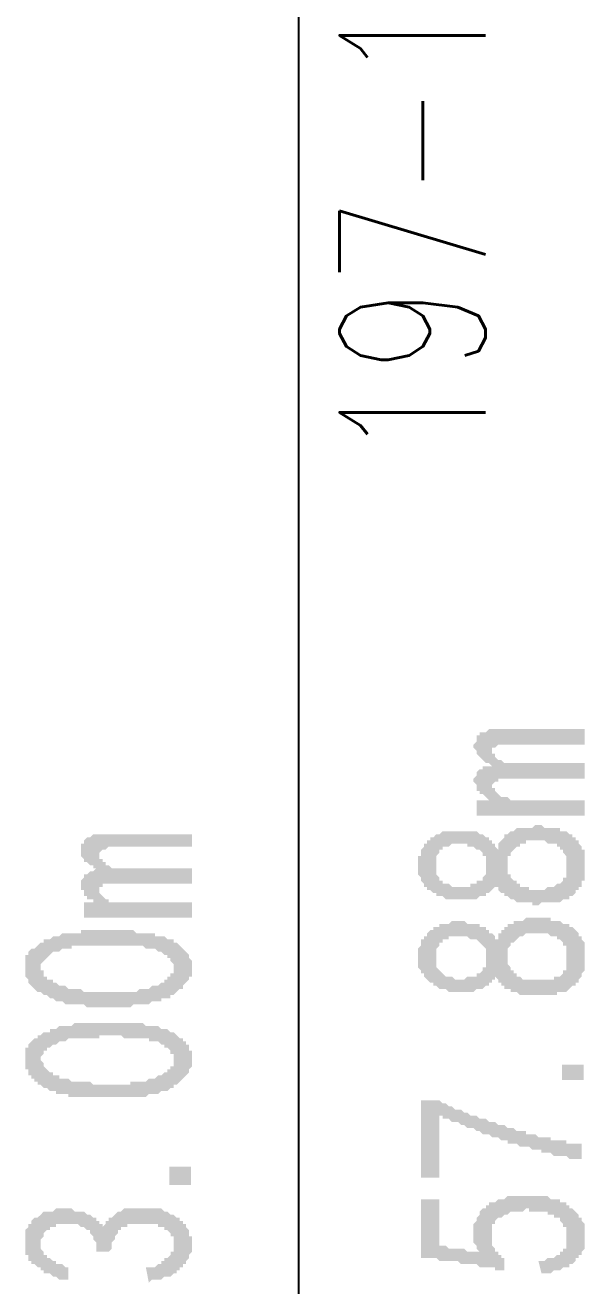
# Model space of a CAD drawing. Header units: millimetres. Extents: x 6156 to 7119, y 3162 to 3647.
# Drawn here: x 6668.63 to 6680.12, y 3473.18 to 3499.06 of the extents above; entities that cross this region are included whole.
import ezdxf
from ezdxf.enums import TextEntityAlignment as Align

# ---------------------------------------------------------------- set-up
doc = ezdxf.new("R2010")
doc.units = ezdxf.units.MM
doc.layers.add('图层1', color=7, linetype='Continuous')
doc.layers.add('点图2', color=30, linetype='Continuous', lineweight=5)
doc.styles.add('HBtxt', font='txt', dxfattribs={"width": 0.7, "bigfont": 'HZTXT'})

msp = doc.modelspace()

# ---------------------------------------------------------------- hatches: boundary and pattern name
at = {"layer": '图层1', "transparency": 33554559}
for points in [[(6680.12, 3484.611), (6680.12, 3484.293), (6678.533, 3484.293), (6678.469, 3484.293), (6678.406, 3484.293), (6678.342, 3484.293), (6678.342, 3484.293), (6678.342, 3484.293), (6678.279, 3484.23), (6678.279, 3484.23), (6678.215, 3484.23), (6678.215, 3484.166), (6678.215, 3484.103), (6678.279, 3484.103), (6678.279, 3484.039), (6678.279, 3484.039), (6678.342, 3483.976), (6678.342, 3483.976), (6678.342, 3483.976), (6678.406, 3483.976), (6678.469, 3483.912), (6678.469, 3483.912), (6678.533, 3483.912), (6678.596, 3483.912), (6678.66, 3483.912), (6678.66, 3483.912), (6678.723, 3483.912), (6678.787, 3483.912), (6680.12, 3483.912), (6680.12, 3483.595), (6678.533, 3483.595), (6678.469, 3483.595), (6678.406, 3483.595), (6678.342, 3483.595), (6678.342, 3483.531), (6678.342, 3483.531), (6678.279, 3483.531), (6678.279, 3483.531), (6678.215, 3483.468), (6678.215, 3483.468), (6678.215, 3483.404), (6678.279, 3483.404), (6678.279, 3483.341), (6678.279, 3483.341), (6678.342, 3483.277), (6678.342, 3483.277), (6678.342, 3483.277), (6678.406, 3483.214), (6678.469, 3483.214), (6678.469, 3483.214), (6678.533, 3483.214), (6678.596, 3483.15), (6678.66, 3483.15), (6678.66, 3483.15), (6678.723, 3483.15), (6678.787, 3483.15), (6680.12, 3483.15), (6680.12, 3482.833), (6677.898, 3482.833), (6677.898, 3483.15), (6678.215, 3483.15), (6678.152, 3483.15), (6678.088, 3483.214), (6678.088, 3483.214), (6678.025, 3483.277), (6678.025, 3483.277), (6677.961, 3483.277), (6677.961, 3483.341), (6677.961, 3483.341), (6677.898, 3483.341), (6677.898, 3483.404), (6677.898, 3483.468), (6677.898, 3483.468), (6677.834, 3483.531), (6677.834, 3483.531), (6677.834, 3483.531), (6677.834, 3483.595), (6677.898, 3483.658), (6677.898, 3483.658), (6677.898, 3483.722), (6677.898, 3483.722), (6677.961, 3483.785), (6677.961, 3483.785), (6678.025, 3483.785), (6678.025, 3483.849), (6678.088, 3483.849), (6678.152, 3483.849), (6678.215, 3483.849), (6678.152, 3483.912), (6678.088, 3483.912), (6678.088, 3483.912), (6678.025, 3483.976), (6678.025, 3483.976), (6677.961, 3484.039), (6677.961, 3484.039), (6677.961, 3484.039), (6677.898, 3484.103), (6677.898, 3484.103), (6677.898, 3484.166), (6677.898, 3484.166), (6677.834, 3484.23), (6677.834, 3484.23), (6677.834, 3484.293), (6677.898, 3484.357), (6677.898, 3484.357), (6677.898, 3484.42), (6677.898, 3484.42), (6677.898, 3484.484), (6677.961, 3484.484), (6677.961, 3484.547), (6678.025, 3484.547), (6678.025, 3484.547), (6678.088, 3484.547), (6678.152, 3484.611), (6678.215, 3484.611), (6678.215, 3484.611), (6678.279, 3484.611), (6678.342, 3484.611), (6678.342, 3484.611)], [(6672.056, 3482.452), (6672.056, 3482.198), (6670.405, 3482.198), (6670.405, 3482.198), (6670.342, 3482.198), (6670.278, 3482.134), (6670.215, 3482.134), (6670.215, 3482.134), (6670.215, 3482.134), (6670.151, 3482.071), (6670.151, 3482.071), (6670.151, 3482.007), (6670.151, 3482.007), (6670.151, 3481.944), (6670.215, 3481.944), (6670.215, 3481.88), (6670.278, 3481.88), (6670.278, 3481.817), (6670.278, 3481.817), (6670.342, 3481.817), (6670.342, 3481.817), (6670.405, 3481.753), (6670.469, 3481.753), (6670.532, 3481.753), (6670.532, 3481.753), (6670.596, 3481.753), (6670.659, 3481.753), (6670.659, 3481.753), (6672.056, 3481.753), (6672.056, 3481.436), (6670.405, 3481.436), (6670.405, 3481.436), (6670.342, 3481.436), (6670.278, 3481.436), (6670.215, 3481.436), (6670.215, 3481.436), (6670.215, 3481.372), (6670.151, 3481.372), (6670.151, 3481.372), (6670.151, 3481.309), (6670.151, 3481.245), (6670.151, 3481.245), (6670.215, 3481.182), (6670.215, 3481.182), (6670.278, 3481.118), (6670.278, 3481.118), (6670.278, 3481.118), (6670.342, 3481.118), (6670.342, 3481.055), (6670.405, 3481.055), (6670.469, 3481.055), (6670.532, 3481.055), (6670.532, 3481.055), (6670.596, 3481.055), (6670.659, 3481.055), (6670.659, 3481.055), (6672.056, 3481.055), (6672.056, 3480.737), (6669.834, 3480.737), (6669.834, 3481.055), (6670.088, 3481.055), (6670.088, 3481.055), (6670.024, 3481.055), (6670.024, 3481.118), (6669.961, 3481.118), (6669.897, 3481.118), (6669.897, 3481.182), (6669.834, 3481.182), (6669.834, 3481.182), (6669.834, 3481.245), (6669.834, 3481.245), (6669.834, 3481.309), (6669.77, 3481.309), (6669.77, 3481.372), (6669.77, 3481.436), (6669.77, 3481.436), (6669.77, 3481.436), (6669.77, 3481.499), (6669.834, 3481.563), (6669.834, 3481.563), (6669.834, 3481.626), (6669.834, 3481.626), (6669.897, 3481.626), (6669.961, 3481.69), (6669.961, 3481.69), (6670.024, 3481.69), (6670.088, 3481.753), (6670.088, 3481.753), (6670.088, 3481.753), (6670.024, 3481.753), (6670.024, 3481.817), (6669.961, 3481.817), (6669.897, 3481.88), (6669.897, 3481.88), (6669.834, 3481.88), (6669.834, 3481.88), (6669.834, 3481.944), (6669.834, 3481.944), (6669.77, 3482.007), (6669.77, 3482.071), (6669.77, 3482.071), (6669.77, 3482.134), (6669.77, 3482.134), (6669.77, 3482.198), (6669.77, 3482.261), (6669.834, 3482.261), (6669.834, 3482.325), (6669.834, 3482.325), (6669.897, 3482.388), (6669.897, 3482.388), (6669.961, 3482.388), (6669.961, 3482.388), (6670.024, 3482.452), (6670.088, 3482.452), (6670.088, 3482.452), (6670.151, 3482.452), (6670.215, 3482.452), (6670.278, 3482.452), (6670.278, 3482.452)], [(6680.057, 3475.784), (6680.057, 3475.784), (6679.993, 3475.784), (6679.93, 3475.784), (6679.866, 3475.784), (6679.866, 3475.784), (6679.803, 3475.784), (6679.739, 3475.848), (6679.739, 3475.848), (6679.676, 3475.848), (6679.612, 3475.848), (6679.549, 3475.848), (6679.549, 3475.848), (6679.485, 3475.848), (6679.422, 3475.911), (6679.358, 3475.911), (6679.358, 3475.911), (6679.295, 3475.911), (6679.231, 3475.911), (6679.231, 3475.975), (6679.168, 3475.975), (6679.104, 3475.975), (6679.041, 3475.975), (6679.041, 3475.975), (6678.977, 3476.038), (6678.914, 3476.038), (6678.85, 3476.038), (6678.85, 3476.038), (6678.787, 3476.038), (6678.723, 3476.102), (6678.723, 3476.102), (6678.66, 3476.102), (6678.596, 3476.102), (6678.533, 3476.102), (6678.533, 3476.165), (6678.469, 3476.165), (6678.406, 3476.165), (6678.406, 3476.165), (6678.342, 3476.229), (6678.279, 3476.229), (6678.215, 3476.229), (6678.215, 3476.229), (6678.152, 3476.292), (6678.088, 3476.292), (6678.025, 3476.292), (6678.025, 3476.292), (6677.962, 3476.356), (6677.898, 3476.356), (6677.898, 3476.356), (6677.835, 3476.419), (6677.771, 3476.419), (6677.708, 3476.419), (6677.708, 3476.419), (6677.644, 3476.483), (6677.581, 3476.483), (6677.581, 3476.483), (6677.517, 3476.546), (6677.454, 3476.546), (6677.39, 3476.546), (6677.39, 3476.546), (6677.327, 3476.61), (6677.263, 3476.61), (6677.2, 3476.61), (6677.2, 3476.673), (6677.136, 3476.673), (6677.136, 3476.673), (6677.136, 3475.403), (6676.755, 3475.403), (6676.755, 3476.991), (6677.073, 3476.991), (6677.136, 3476.991), (6677.2, 3476.927), (6677.2, 3476.927), (6677.263, 3476.927), (6677.327, 3476.864), (6677.39, 3476.864), (6677.39, 3476.864), (6677.454, 3476.8), (6677.517, 3476.8), (6677.581, 3476.8), (6677.581, 3476.8), (6677.644, 3476.737), (6677.708, 3476.737), (6677.708, 3476.737), (6677.771, 3476.673), (6677.835, 3476.673), (6677.898, 3476.673), (6677.898, 3476.673), (6677.962, 3476.61), (6678.025, 3476.61), (6678.088, 3476.61), (6678.088, 3476.61), (6678.152, 3476.546), (6678.215, 3476.546), (6678.215, 3476.546), (6678.279, 3476.546), (6678.342, 3476.483), (6678.406, 3476.483), (6678.406, 3476.483), (6678.469, 3476.483), (6678.533, 3476.419), (6678.596, 3476.419), (6678.596, 3476.419), (6678.66, 3476.419), (6678.723, 3476.356), (6678.723, 3476.356), (6678.787, 3476.356), (6678.85, 3476.356), (6678.914, 3476.356), (6678.914, 3476.292), (6678.977, 3476.292), (6679.041, 3476.292), (6679.041, 3476.292), (6679.104, 3476.292), (6679.168, 3476.229), (6679.231, 3476.229), (6679.231, 3476.229), (6679.295, 3476.229), (6679.358, 3476.229), (6679.422, 3476.229), (6679.422, 3476.165), (6679.485, 3476.165), (6679.549, 3476.165), (6679.549, 3476.165), (6679.612, 3476.165), (6679.676, 3476.165), (6679.739, 3476.165), (6679.739, 3476.102), (6679.803, 3476.102), (6679.866, 3476.102), (6679.93, 3476.102), (6679.93, 3476.102), (6679.993, 3476.102), (6680.057, 3476.102), (6680.057, 3476.102), (6680.057, 3475.784)], [(6679.168, 3473.689), (6679.231, 3473.689), (6679.295, 3473.689), (6679.358, 3473.752), (6679.358, 3473.752), (6679.422, 3473.752), (6679.485, 3473.752), (6679.549, 3473.816), (6679.549, 3473.816), (6679.612, 3473.816), (6679.612, 3473.879), (6679.676, 3473.879), (6679.676, 3473.943), (6679.676, 3473.943), (6679.739, 3473.943), (6679.739, 3474.006), (6679.739, 3474.006), (6679.739, 3474.07), (6679.739, 3474.07), (6679.739, 3474.133), (6679.739, 3474.197), (6679.739, 3474.197), (6679.739, 3474.26), (6679.739, 3474.26), (6679.739, 3474.324), (6679.739, 3474.324), (6679.739, 3474.387), (6679.676, 3474.387), (6679.676, 3474.451), (6679.676, 3474.451), (6679.612, 3474.514), (6679.612, 3474.514), (6679.612, 3474.578), (6679.549, 3474.578), (6679.485, 3474.578), (6679.485, 3474.641), (6679.422, 3474.641), (6679.358, 3474.641), (6679.358, 3474.705), (6679.358, 3474.705), (6679.295, 3474.705), (6679.231, 3474.705), (6679.231, 3474.705), (6679.168, 3474.705), (6679.104, 3474.705), (6679.041, 3474.705), (6678.977, 3474.705), (6678.977, 3474.768), (6678.914, 3474.768), (6678.914, 3474.768), (6678.85, 3474.705), (6678.787, 3474.705), (6678.723, 3474.705), (6678.66, 3474.705), (6678.66, 3474.705), (6678.596, 3474.705), (6678.533, 3474.641), (6678.469, 3474.641), (6678.469, 3474.641), (6678.469, 3474.641), (6678.406, 3474.578), (6678.342, 3474.578), (6678.342, 3474.578), (6678.279, 3474.514), (6678.279, 3474.514), (6678.279, 3474.451), (6678.215, 3474.451), (6678.215, 3474.387), (6678.215, 3474.387), (6678.215, 3474.324), (6678.215, 3474.324), (6678.215, 3474.26), (6678.215, 3474.26), (6678.215, 3474.197), (6678.215, 3474.197), (6678.215, 3474.133), (6678.215, 3474.07), (6678.215, 3474.07), (6678.215, 3474.006), (6678.215, 3474.006), (6678.279, 3473.943), (6678.279, 3473.943), (6678.279, 3473.879), (6678.342, 3473.879), (6678.342, 3473.816), (6678.406, 3473.816), (6678.406, 3473.752), (6678.469, 3473.752), (6678.469, 3473.752), (6678.469, 3473.498), (6678.469, 3473.498), (6678.406, 3473.498), (6678.406, 3473.498), (6678.406, 3473.498), (6678.406, 3473.498), (6678.342, 3473.498), (6678.342, 3473.498), (6678.342, 3473.498), (6678.279, 3473.498), (6678.279, 3473.562), (6678.215, 3473.562), (6678.215, 3473.562), (6678.152, 3473.562), (6678.088, 3473.562), (6678.088, 3473.562), (6678.025, 3473.562), (6677.961, 3473.562), (6677.961, 3473.562), (6677.898, 3473.625), (6677.834, 3473.625), (6677.771, 3473.625), (6677.707, 3473.625), (6677.644, 3473.625), (6677.58, 3473.625), (6677.517, 3473.689), (6677.453, 3473.689), (6677.39, 3473.689), (6677.327, 3473.689), (6677.2, 3473.689), (6677.136, 3473.689), (6677.073, 3473.752), (6677.009, 3473.752), (6676.882, 3473.752), (6676.819, 3473.752), (6676.755, 3473.752), (6676.755, 3474.959), (6677.136, 3474.959), (6677.136, 3474.006), (6677.2, 3474.006), (6677.263, 3474.006), (6677.263, 3474.006), (6677.327, 3473.943), (6677.39, 3473.943), (6677.453, 3473.943), (6677.517, 3473.943), (6677.58, 3473.943), (6677.58, 3473.943), (6677.644, 3473.943), (6677.707, 3473.879), (6677.771, 3473.879), (6677.771, 3473.879), (6677.834, 3473.879), (6677.898, 3473.879), (6677.898, 3473.879), (6677.961, 3473.879), (6677.961, 3473.879), (6677.961, 3473.879), (6677.898, 3473.943), (6677.898, 3473.943), (6677.898, 3474.006), (6677.834, 3474.07), (6677.834, 3474.07), (6677.834, 3474.133), (6677.834, 3474.133), (6677.834, 3474.197), (6677.834, 3474.197), (6677.834, 3474.26), (6677.834, 3474.26), (6677.834, 3474.324), (6677.834, 3474.324), (6677.834, 3474.387), (6677.834, 3474.387), (6677.834, 3474.451), (6677.898, 3474.514), (6677.898, 3474.514), (6677.898, 3474.578), (6677.898, 3474.578), (6677.961, 3474.641), (6677.961, 3474.641), (6677.961, 3474.641), (6677.961, 3474.705), (6678.025, 3474.768), (6678.025, 3474.768), (6678.088, 3474.768), (6678.088, 3474.832), (6678.152, 3474.832), (6678.152, 3474.895), (6678.215, 3474.895), (6678.215, 3474.895), (6678.279, 3474.895), (6678.342, 3474.959), (6678.406, 3474.959), (6678.406, 3474.959), (6678.469, 3474.959), (6678.533, 3475.022), (6678.533, 3475.022), (6678.596, 3475.022), (6678.596, 3475.022), (6678.66, 3475.022), (6678.723, 3475.022), (6678.723, 3475.022), (6678.787, 3475.022), (6678.85, 3475.022), (6678.914, 3475.022), (6678.977, 3475.022), (6678.977, 3475.022), (6679.041, 3475.022), (6679.041, 3475.022), (6679.104, 3475.022), (6679.168, 3475.022), (6679.231, 3475.022), (6679.295, 3475.022), (6679.295, 3475.022), (6679.358, 3475.022), (6679.422, 3474.959), (6679.422, 3474.959), (6679.485, 3474.959), (6679.549, 3474.959), (6679.612, 3474.959), (6679.612, 3474.895), (6679.676, 3474.895), (6679.739, 3474.895), (6679.739, 3474.832), (6679.803, 3474.832), (6679.803, 3474.768), (6679.803, 3474.768), (6679.866, 3474.768), (6679.866, 3474.768), (6679.93, 3474.705), (6679.93, 3474.705), (6679.993, 3474.641), (6679.993, 3474.641), (6679.993, 3474.578), (6680.057, 3474.578), (6680.057, 3474.514), (6680.057, 3474.514), (6680.12, 3474.451), (6680.12, 3474.387), (6680.12, 3474.387), (6680.12, 3474.324), (6680.12, 3474.324), (6680.12, 3474.26), (6680.12, 3474.26), (6680.12, 3474.197), (6680.12, 3474.133), (6680.12, 3474.133), (6680.12, 3474.07), (6680.12, 3474.07), (6680.12, 3474.006), (6680.12, 3474.006), (6680.12, 3473.943), (6680.057, 3473.879), (6680.057, 3473.879), (6680.057, 3473.816), (6679.993, 3473.816), (6679.993, 3473.752), (6679.93, 3473.752), (6679.93, 3473.689), (6679.93, 3473.689), (6679.93, 3473.689), (6679.866, 3473.625), (6679.866, 3473.625), (6679.803, 3473.625), (6679.803, 3473.562), (6679.739, 3473.562), (6679.676, 3473.562), (6679.676, 3473.562), (6679.612, 3473.498), (6679.549, 3473.498), (6679.549, 3473.498), (6679.485, 3473.498), (6679.422, 3473.435), (6679.358, 3473.435), (6679.295, 3473.435), (6679.231, 3473.435)], [(6671.167, 3473.244), (6671.104, 3473.562), (6671.167, 3473.562), (6671.231, 3473.562), (6671.231, 3473.562), (6671.294, 3473.562), (6671.358, 3473.625), (6671.358, 3473.625), (6671.421, 3473.625), (6671.421, 3473.689), (6671.485, 3473.689), (6671.485, 3473.752), (6671.548, 3473.752), (6671.548, 3473.752), (6671.612, 3473.816), (6671.612, 3473.816), (6671.612, 3473.879), (6671.675, 3473.879), (6671.675, 3473.943), (6671.675, 3474.006), (6671.675, 3474.006), (6671.675, 3474.07), (6671.675, 3474.07), (6671.675, 3474.07), (6671.675, 3474.133), (6671.675, 3474.197), (6671.612, 3474.197), (6671.612, 3474.26), (6671.612, 3474.26), (6671.548, 3474.324), (6671.548, 3474.324), (6671.485, 3474.324), (6671.485, 3474.387), (6671.485, 3474.387), (6671.421, 3474.387), (6671.358, 3474.387), (6671.358, 3474.451), (6671.294, 3474.451), (6671.231, 3474.451), (6671.167, 3474.451), (6671.167, 3474.451), (6671.104, 3474.451), (6671.04, 3474.451), (6670.977, 3474.451), (6670.977, 3474.451), (6670.913, 3474.451), (6670.85, 3474.451), (6670.85, 3474.451), (6670.786, 3474.451), (6670.723, 3474.451), (6670.723, 3474.387), (6670.659, 3474.387), (6670.596, 3474.387), (6670.596, 3474.324), (6670.596, 3474.324), (6670.532, 3474.324), (6670.532, 3474.26), (6670.532, 3474.26), (6670.469, 3474.197), (6670.469, 3474.197), (6670.469, 3474.133), (6670.469, 3474.133), (6670.405, 3474.07), (6670.405, 3474.07), (6670.405, 3474.006), (6670.405, 3473.943), (6670.405, 3473.943), (6670.342, 3473.879), (6670.088, 3473.879), (6670.088, 3473.943), (6670.088, 3473.943), (6670.088, 3474.006), (6670.088, 3474.07), (6670.088, 3474.07), (6670.024, 3474.133), (6670.024, 3474.133), (6670.024, 3474.197), (6670.024, 3474.197), (6669.961, 3474.26), (6669.961, 3474.26), (6669.961, 3474.324), (6669.897, 3474.324), (6669.897, 3474.324), (6669.897, 3474.324), (6669.834, 3474.387), (6669.77, 3474.387), (6669.77, 3474.387), (6669.707, 3474.451), (6669.643, 3474.451), (6669.643, 3474.451), (6669.58, 3474.451), (6669.516, 3474.451), (6669.453, 3474.451), (6669.453, 3474.451), (6669.389, 3474.451), (6669.326, 3474.451), (6669.262, 3474.451), (6669.262, 3474.387), (6669.199, 3474.387), (6669.135, 3474.387), (6669.135, 3474.324), (6669.072, 3474.324), (6669.072, 3474.324), (6669.008, 3474.26), (6669.008, 3474.26), (6669.008, 3474.197), (6669.008, 3474.197), (6668.945, 3474.133), (6668.945, 3474.133), (6668.945, 3474.07), (6668.945, 3474.07), (6668.945, 3474.006), (6668.945, 3473.943), (6668.945, 3473.943), (6669.008, 3473.879), (6669.008, 3473.879), (6669.008, 3473.879), (6669.008, 3473.816), (6669.072, 3473.816), (6669.072, 3473.752), (6669.072, 3473.752), (6669.135, 3473.752), (6669.199, 3473.689), (6669.199, 3473.689), (6669.262, 3473.689), (6669.262, 3473.625), (6669.326, 3473.625), (6669.389, 3473.625), (6669.453, 3473.562), (6669.516, 3473.562), (6669.516, 3473.562), (6669.516, 3473.308), (6669.453, 3473.308), (6669.389, 3473.308), (6669.326, 3473.308), (6669.262, 3473.371), (6669.262, 3473.371), (6669.199, 3473.371), (6669.135, 3473.435), (6669.135, 3473.435), (6669.072, 3473.435), (6669.008, 3473.435), (6669.008, 3473.498), (6668.945, 3473.498), (6668.945, 3473.562), (6668.881, 3473.562), (6668.881, 3473.562), (6668.818, 3473.625), (6668.818, 3473.625), (6668.754, 3473.625), (6668.754, 3473.689), (6668.691, 3473.689), (6668.691, 3473.752), (6668.691, 3473.752), (6668.691, 3473.816), (6668.627, 3473.816), (6668.627, 3473.879), (6668.627, 3473.943), (6668.627, 3473.943), (6668.627, 3474.006), (6668.627, 3474.07), (6668.627, 3474.07), (6668.627, 3474.133), (6668.627, 3474.133), (6668.627, 3474.197), (6668.627, 3474.26), (6668.627, 3474.26), (6668.627, 3474.324), (6668.627, 3474.324), (6668.691, 3474.387), (6668.691, 3474.387), (6668.691, 3474.451), (6668.754, 3474.451), (6668.754, 3474.514), (6668.754, 3474.514), (6668.818, 3474.578), (6668.818, 3474.578), (6668.881, 3474.578), (6668.945, 3474.641), (6668.945, 3474.641), (6669.008, 3474.705), (6669.072, 3474.705), (6669.072, 3474.705), (6669.072, 3474.705), (6669.135, 3474.705), (6669.199, 3474.705), (6669.262, 3474.768), (6669.262, 3474.768), (6669.326, 3474.768), (6669.389, 3474.768), (6669.453, 3474.768), (6669.453, 3474.768), (6669.516, 3474.768), (6669.58, 3474.768), (6669.643, 3474.705), (6669.707, 3474.705), (6669.707, 3474.705), (6669.707, 3474.705), (6669.77, 3474.705), (6669.834, 3474.705), (6669.834, 3474.705), (6669.897, 3474.641), (6669.897, 3474.641), (6669.961, 3474.641), (6670.024, 3474.578), (6670.024, 3474.578), (6670.088, 3474.578), (6670.088, 3474.514), (6670.151, 3474.514), (6670.151, 3474.451), (6670.215, 3474.451), (6670.215, 3474.387), (6670.278, 3474.451), (6670.278, 3474.451), (6670.278, 3474.514), (6670.342, 3474.514), (6670.342, 3474.578), (6670.405, 3474.578), (6670.405, 3474.578), (6670.469, 3474.641), (6670.469, 3474.641), (6670.532, 3474.705), (6670.596, 3474.705), (6670.596, 3474.705), (6670.596, 3474.705), (6670.659, 3474.768), (6670.723, 3474.768), (6670.723, 3474.768), (6670.786, 3474.768), (6670.85, 3474.768), (6670.913, 3474.768), (6670.913, 3474.768), (6670.977, 3474.768), (6671.04, 3474.768), (6671.104, 3474.768), (6671.167, 3474.768), (6671.167, 3474.768), (6671.231, 3474.768), (6671.294, 3474.768), (6671.358, 3474.768), (6671.421, 3474.768), (6671.421, 3474.768), (6671.485, 3474.705), (6671.548, 3474.705), (6671.548, 3474.705), (6671.612, 3474.641), (6671.675, 3474.641), (6671.675, 3474.641), (6671.739, 3474.578), (6671.739, 3474.578), (6671.802, 3474.578), (6671.802, 3474.514), (6671.802, 3474.514), (6671.866, 3474.514), (6671.866, 3474.451), (6671.929, 3474.451), (6671.929, 3474.387), (6671.929, 3474.387), (6671.993, 3474.324), (6671.993, 3474.324), (6671.993, 3474.26), (6671.993, 3474.197), (6672.056, 3474.197), (6672.056, 3474.133), (6672.056, 3474.133), (6672.056, 3474.07), (6672.056, 3474.07), (6672.056, 3474.006), (6672.056, 3474.006), (6672.056, 3473.943), (6672.056, 3473.879), (6672.056, 3473.879), (6671.993, 3473.816), (6671.993, 3473.816), (6671.993, 3473.752), (6671.993, 3473.752), (6671.929, 3473.689), (6671.929, 3473.689), (6671.929, 3473.625), (6671.866, 3473.625), (6671.866, 3473.562), (6671.802, 3473.562), (6671.802, 3473.562), (6671.802, 3473.498), (6671.739, 3473.498), (6671.739, 3473.435), (6671.675, 3473.435), (6671.675, 3473.435), (6671.612, 3473.371), (6671.548, 3473.371), (6671.548, 3473.371), (6671.485, 3473.371), (6671.421, 3473.308), (6671.358, 3473.308), (6671.358, 3473.308), (6671.294, 3473.308), (6671.231, 3473.308), (6671.167, 3473.244), (6671.167, 3473.244)]]:
    msp.add_hatch(color=256, dxfattribs=at).paths.add_polyline_path(points)
h = msp.add_hatch(color=256, dxfattribs=at)
h.paths.add_polyline_path([(6679.104, 3480.991), (6679.041, 3480.991), (6679.041, 3481.055), (6678.977, 3481.055), (6678.914, 3481.055), (6678.85, 3481.055), (6678.85, 3481.055), (6678.787, 3481.055), (6678.723, 3481.055), (6678.66, 3481.118), (6678.66, 3481.118), (6678.596, 3481.118), (6678.596, 3481.118), (6678.533, 3481.182), (6678.469, 3481.182), (6678.469, 3481.245), (6678.406, 3481.245), (6678.406, 3481.245), (6678.342, 3481.309), (6678.342, 3481.309), (6678.342, 3481.372), (6678.279, 3481.372), (6678.279, 3481.372), (6678.215, 3481.309), (6678.215, 3481.309), (6678.152, 3481.245), (6678.152, 3481.245), (6678.088, 3481.245), (6678.088, 3481.182), (6678.025, 3481.182), (6677.961, 3481.182), (6677.961, 3481.182), (6677.961, 3481.182), (6677.898, 3481.118), (6677.834, 3481.118), (6677.771, 3481.118), (6677.771, 3481.118), (6677.707, 3481.118), (6677.644, 3481.118), (6677.581, 3481.118), (6677.581, 3481.118), (6677.517, 3481.118), (6677.454, 3481.118), (6677.39, 3481.118), (6677.327, 3481.118), (6677.327, 3481.118), (6677.263, 3481.118), (6677.2, 3481.182), (6677.2, 3481.182), (6677.136, 3481.182), (6677.073, 3481.182), (6677.073, 3481.245), (6677.009, 3481.245), (6677.009, 3481.245), (6676.946, 3481.309), (6676.946, 3481.309), (6676.882, 3481.309), (6676.882, 3481.372), (6676.819, 3481.372), (6676.819, 3481.436), (6676.819, 3481.436), (6676.755, 3481.499), (6676.755, 3481.499), (6676.755, 3481.563), (6676.755, 3481.563), (6676.692, 3481.626), (6676.692, 3481.626), (6676.692, 3481.69), (6676.692, 3481.69), (6676.692, 3481.753), (6676.692, 3481.817), (6676.692, 3481.817), (6676.692, 3481.817), (6676.692, 3481.88), (6676.692, 3481.944), (6676.692, 3481.944), (6676.692, 3482.007), (6676.755, 3482.007), (6676.755, 3482.071), (6676.755, 3482.071), (6676.755, 3482.071), (6676.755, 3482.134), (6676.755, 3482.134), (6676.819, 3482.198), (6676.819, 3482.261), (6676.882, 3482.261), (6676.882, 3482.325), (6676.882, 3482.325), (6676.946, 3482.325), (6676.946, 3482.388), (6677.009, 3482.388), (6677.009, 3482.388), (6677.073, 3482.452), (6677.136, 3482.452), (6677.136, 3482.452), (6677.2, 3482.515), (6677.263, 3482.515), (6677.263, 3482.515), (6677.327, 3482.515), (6677.327, 3482.515), (6677.39, 3482.515), (6677.454, 3482.515), (6677.517, 3482.515), (6677.517, 3482.515), (6677.581, 3482.515), (6677.644, 3482.515), (6677.707, 3482.515), (6677.771, 3482.515), (6677.834, 3482.515), (6677.834, 3482.515), (6677.834, 3482.515), (6677.898, 3482.515), (6677.961, 3482.452), (6677.961, 3482.452), (6678.025, 3482.452), (6678.088, 3482.388), (6678.088, 3482.388), (6678.152, 3482.388), (6678.152, 3482.325), (6678.215, 3482.325), (6678.215, 3482.261), (6678.279, 3482.261), (6678.279, 3482.198), (6678.279, 3482.198), (6678.342, 3482.134), (6678.342, 3482.198), (6678.342, 3482.261), (6678.342, 3482.261), (6678.406, 3482.325), (6678.406, 3482.325), (6678.469, 3482.388), (6678.469, 3482.388), (6678.469, 3482.452), (6678.533, 3482.452), (6678.533, 3482.452), (6678.596, 3482.515), (6678.596, 3482.515), (6678.66, 3482.515), (6678.66, 3482.515), (6678.723, 3482.579), (6678.787, 3482.579), (6678.85, 3482.579), (6678.85, 3482.579), (6678.914, 3482.579), (6678.977, 3482.579), (6679.041, 3482.579), (6679.104, 3482.642), (6679.104, 3482.642), (6679.168, 3482.642), (6679.231, 3482.642), (6679.295, 3482.579), (6679.358, 3482.579), (6679.422, 3482.579), (6679.422, 3482.579), (6679.485, 3482.579), (6679.549, 3482.579), (6679.549, 3482.579), (6679.612, 3482.579), (6679.612, 3482.515), (6679.676, 3482.515), (6679.739, 3482.515), (6679.803, 3482.452), (6679.803, 3482.452), (6679.866, 3482.452), (6679.866, 3482.388), (6679.866, 3482.388), (6679.93, 3482.388), (6679.93, 3482.325), (6679.993, 3482.325), (6679.993, 3482.261), (6679.993, 3482.261), (6680.057, 3482.198), (6680.057, 3482.198), (6680.057, 3482.134), (6680.12, 3482.134), (6680.12, 3482.071), (6680.12, 3482.071), (6680.12, 3482.007), (6680.12, 3482.007), (6680.12, 3481.944), (6680.12, 3481.88), (6680.12, 3481.88), (6680.12, 3481.817), (6680.12, 3481.817), (6680.12, 3481.753), (6680.12, 3481.69), (6680.12, 3481.69), (6680.12, 3481.626), (6680.12, 3481.563), (6680.12, 3481.563), (6680.12, 3481.499), (6680.057, 3481.499), (6680.057, 3481.436), (6680.057, 3481.436), (6680.057, 3481.436), (6680.057, 3481.372), (6679.993, 3481.372), (6679.993, 3481.309), (6679.93, 3481.309), (6679.93, 3481.245), (6679.93, 3481.245), (6679.866, 3481.182), (6679.866, 3481.182), (6679.803, 3481.182), (6679.803, 3481.118), (6679.739, 3481.118), (6679.739, 3481.118), (6679.676, 3481.118), (6679.612, 3481.055), (6679.549, 3481.055), (6679.549, 3481.055), (6679.485, 3481.055), (6679.422, 3481.055), (6679.422, 3481.055), (6679.358, 3481.055), (6679.295, 3481.055), (6679.231, 3481.055), (6679.168, 3480.991), (6679.168, 3480.991), (6679.104, 3480.991)], flags=0)
h.paths.add_polyline_path([(6679.104, 3481.309), (6679.168, 3481.309), (6679.231, 3481.309), (6679.231, 3481.309), (6679.295, 3481.309), (6679.358, 3481.372), (6679.422, 3481.372), (6679.422, 3481.372), (6679.485, 3481.372), (6679.485, 3481.372), (6679.549, 3481.436), (6679.612, 3481.436), (6679.612, 3481.436), (6679.676, 3481.499), (6679.676, 3481.499), (6679.676, 3481.563), (6679.739, 3481.563), (6679.739, 3481.626), (6679.739, 3481.626), (6679.739, 3481.69), (6679.739, 3481.69), (6679.739, 3481.753), (6679.739, 3481.753), (6679.739, 3481.817), (6679.739, 3481.817), (6679.739, 3481.88), (6679.739, 3481.944), (6679.739, 3481.944), (6679.739, 3482.007), (6679.739, 3482.007), (6679.676, 3482.071), (6679.676, 3482.071), (6679.676, 3482.134), (6679.612, 3482.134), (6679.612, 3482.198), (6679.549, 3482.198), (6679.549, 3482.261), (6679.485, 3482.261), (6679.422, 3482.261), (6679.422, 3482.261), (6679.358, 3482.261), (6679.295, 3482.325), (6679.231, 3482.325), (6679.231, 3482.325), (6679.168, 3482.325), (6679.104, 3482.325), (6679.041, 3482.325), (6679.041, 3482.325), (6678.977, 3482.325), (6678.914, 3482.325), (6678.914, 3482.261), (6678.85, 3482.261), (6678.787, 3482.261), (6678.787, 3482.198), (6678.723, 3482.198), (6678.723, 3482.198), (6678.66, 3482.134), (6678.66, 3482.134), (6678.596, 3482.071), (6678.596, 3482.071), (6678.596, 3482.007), (6678.533, 3482.007), (6678.533, 3481.944), (6678.533, 3481.944), (6678.533, 3481.88), (6678.533, 3481.88), (6678.533, 3481.817), (6678.533, 3481.753), (6678.533, 3481.753), (6678.533, 3481.753), (6678.533, 3481.69), (6678.533, 3481.626), (6678.596, 3481.626), (6678.596, 3481.563), (6678.596, 3481.563), (6678.66, 3481.499), (6678.66, 3481.499), (6678.723, 3481.499), (6678.723, 3481.436), (6678.723, 3481.436), (6678.787, 3481.436), (6678.787, 3481.372), (6678.85, 3481.372), (6678.914, 3481.372), (6678.977, 3481.372), (6678.977, 3481.309), (6679.041, 3481.309), (6679.104, 3481.309), (6679.104, 3481.309)], flags=0)
h.paths.add_polyline_path([(6677.581, 3481.372), (6677.644, 3481.372), (6677.644, 3481.372), (6677.707, 3481.372), (6677.771, 3481.372), (6677.771, 3481.436), (6677.834, 3481.436), (6677.898, 3481.436), (6677.898, 3481.499), (6677.961, 3481.499), (6677.961, 3481.499), (6678.025, 3481.499), (6678.025, 3481.563), (6678.025, 3481.563), (6678.088, 3481.626), (6678.088, 3481.626), (6678.088, 3481.69), (6678.088, 3481.69), (6678.088, 3481.753), (6678.088, 3481.817), (6678.088, 3481.817), (6678.088, 3481.88), (6678.088, 3481.944), (6678.088, 3481.944), (6678.088, 3482.007), (6678.025, 3482.007), (6678.025, 3482.071), (6678.025, 3482.071), (6677.961, 3482.134), (6677.961, 3482.134), (6677.961, 3482.134), (6677.898, 3482.134), (6677.834, 3482.198), (6677.834, 3482.198), (6677.771, 3482.198), (6677.707, 3482.198), (6677.707, 3482.261), (6677.644, 3482.261), (6677.581, 3482.261), (6677.517, 3482.261), (6677.517, 3482.261), (6677.454, 3482.261), (6677.39, 3482.261), (6677.327, 3482.198), (6677.327, 3482.198), (6677.263, 3482.198), (6677.2, 3482.198), (6677.2, 3482.134), (6677.136, 3482.134), (6677.136, 3482.134), (6677.136, 3482.071), (6677.136, 3482.071), (6677.073, 3482.007), (6677.073, 3482.007), (6677.073, 3481.944), (6677.073, 3481.944), (6677.073, 3481.88), (6677.073, 3481.817), (6677.073, 3481.817), (6677.073, 3481.753), (6677.073, 3481.753), (6677.073, 3481.69), (6677.073, 3481.626), (6677.073, 3481.626), (6677.136, 3481.563), (6677.136, 3481.563), (6677.136, 3481.499), (6677.2, 3481.499), (6677.2, 3481.499), (6677.2, 3481.436), (6677.263, 3481.436), (6677.327, 3481.436), (6677.327, 3481.436), (6677.39, 3481.372), (6677.454, 3481.372), (6677.454, 3481.372), (6677.517, 3481.372), (6677.581, 3481.372)], flags=0)
h = msp.add_hatch(color=256, dxfattribs=at)
h.paths.add_polyline_path([(6679.104, 3479.15), (6679.041, 3479.15), (6679.041, 3479.15), (6678.977, 3479.15), (6678.914, 3479.15), (6678.85, 3479.15), (6678.85, 3479.15), (6678.787, 3479.15), (6678.723, 3479.213), (6678.66, 3479.213), (6678.66, 3479.213), (6678.596, 3479.213), (6678.596, 3479.277), (6678.533, 3479.277), (6678.469, 3479.277), (6678.469, 3479.34), (6678.406, 3479.34), (6678.406, 3479.404), (6678.342, 3479.404), (6678.342, 3479.467), (6678.342, 3479.467), (6678.279, 3479.531), (6678.279, 3479.467), (6678.215, 3479.467), (6678.215, 3479.404), (6678.152, 3479.404), (6678.152, 3479.34), (6678.088, 3479.34), (6678.088, 3479.34), (6678.025, 3479.277), (6677.961, 3479.277), (6677.961, 3479.277), (6677.961, 3479.277), (6677.898, 3479.277), (6677.834, 3479.213), (6677.771, 3479.213), (6677.771, 3479.213), (6677.707, 3479.213), (6677.644, 3479.213), (6677.581, 3479.213), (6677.581, 3479.213), (6677.517, 3479.213), (6677.454, 3479.213), (6677.39, 3479.213), (6677.327, 3479.213), (6677.327, 3479.213), (6677.263, 3479.277), (6677.2, 3479.277), (6677.2, 3479.277), (6677.136, 3479.277), (6677.073, 3479.34), (6677.073, 3479.34), (6677.009, 3479.34), (6677.009, 3479.404), (6676.946, 3479.404), (6676.946, 3479.404), (6676.882, 3479.467), (6676.882, 3479.467), (6676.819, 3479.531), (6676.819, 3479.531), (6676.819, 3479.594), (6676.755, 3479.594), (6676.755, 3479.658), (6676.755, 3479.658), (6676.755, 3479.658), (6676.692, 3479.721), (6676.692, 3479.785), (6676.692, 3479.785), (6676.692, 3479.848), (6676.692, 3479.848), (6676.692, 3479.912), (6676.692, 3479.912), (6676.692, 3479.975), (6676.692, 3479.975), (6676.692, 3480.039), (6676.692, 3480.039), (6676.692, 3480.102), (6676.755, 3480.166), (6676.755, 3480.166), (6676.755, 3480.166), (6676.755, 3480.229), (6676.755, 3480.229), (6676.755, 3480.293), (6676.819, 3480.293), (6676.819, 3480.356), (6676.882, 3480.356), (6676.882, 3480.42), (6676.882, 3480.42), (6676.946, 3480.483), (6676.946, 3480.483), (6677.009, 3480.483), (6677.009, 3480.547), (6677.073, 3480.547), (6677.136, 3480.547), (6677.136, 3480.61), (6677.2, 3480.61), (6677.263, 3480.61), (6677.263, 3480.61), (6677.327, 3480.61), (6677.327, 3480.61), (6677.39, 3480.674), (6677.454, 3480.674), (6677.517, 3480.674), (6677.517, 3480.674), (6677.581, 3480.674), (6677.644, 3480.674), (6677.707, 3480.61), (6677.771, 3480.61), (6677.834, 3480.61), (6677.834, 3480.61), (6677.834, 3480.61), (6677.898, 3480.61), (6677.961, 3480.61), (6677.961, 3480.547), (6678.025, 3480.547), (6678.088, 3480.547), (6678.088, 3480.483), (6678.152, 3480.483), (6678.152, 3480.42), (6678.215, 3480.42), (6678.215, 3480.42), (6678.279, 3480.356), (6678.279, 3480.293), (6678.279, 3480.293), (6678.342, 3480.293), (6678.342, 3480.293), (6678.342, 3480.356), (6678.342, 3480.42), (6678.406, 3480.42), (6678.406, 3480.483), (6678.469, 3480.483), (6678.469, 3480.547), (6678.469, 3480.547), (6678.533, 3480.547), (6678.533, 3480.61), (6678.596, 3480.61), (6678.596, 3480.61), (6678.66, 3480.61), (6678.66, 3480.674), (6678.723, 3480.674), (6678.787, 3480.674), (6678.85, 3480.674), (6678.85, 3480.674), (6678.914, 3480.737), (6678.977, 3480.737), (6679.041, 3480.737), (6679.104, 3480.737), (6679.104, 3480.737), (6679.168, 3480.737), (6679.231, 3480.737), (6679.295, 3480.737), (6679.358, 3480.737), (6679.422, 3480.737), (6679.422, 3480.674), (6679.485, 3480.674), (6679.549, 3480.674), (6679.549, 3480.674), (6679.612, 3480.674), (6679.612, 3480.674), (6679.676, 3480.61), (6679.739, 3480.61), (6679.803, 3480.61), (6679.803, 3480.547), (6679.866, 3480.547), (6679.866, 3480.547), (6679.866, 3480.547), (6679.93, 3480.483), (6679.93, 3480.483), (6679.993, 3480.42), (6679.993, 3480.42), (6679.993, 3480.356), (6680.057, 3480.356), (6680.057, 3480.293), (6680.057, 3480.293), (6680.12, 3480.229), (6680.12, 3480.229), (6680.12, 3480.166), (6680.12, 3480.102), (6680.12, 3480.102), (6680.12, 3480.039), (6680.12, 3480.039), (6680.12, 3479.975), (6680.12, 3479.975), (6680.12, 3479.912), (6680.12, 3479.848), (6680.12, 3479.848), (6680.12, 3479.785), (6680.12, 3479.721), (6680.12, 3479.721), (6680.12, 3479.658), (6680.12, 3479.658), (6680.057, 3479.594), (6680.057, 3479.594), (6680.057, 3479.594), (6680.057, 3479.531), (6680.057, 3479.531), (6679.993, 3479.467), (6679.993, 3479.404), (6679.93, 3479.404), (6679.93, 3479.34), (6679.93, 3479.34), (6679.866, 3479.34), (6679.866, 3479.34), (6679.803, 3479.277), (6679.803, 3479.277), (6679.739, 3479.213), (6679.739, 3479.213), (6679.676, 3479.213), (6679.612, 3479.213), (6679.549, 3479.213), (6679.549, 3479.15), (6679.485, 3479.15), (6679.422, 3479.15), (6679.422, 3479.15), (6679.358, 3479.15), (6679.295, 3479.15), (6679.231, 3479.15), (6679.168, 3479.15), (6679.168, 3479.15), (6679.104, 3479.15)], flags=0)
h.paths.add_polyline_path([(6679.104, 3479.467), (6679.168, 3479.467), (6679.231, 3479.467), (6679.231, 3479.467), (6679.295, 3479.467), (6679.358, 3479.467), (6679.422, 3479.467), (6679.422, 3479.467), (6679.485, 3479.467), (6679.485, 3479.531), (6679.549, 3479.531), (6679.612, 3479.531), (6679.612, 3479.531), (6679.676, 3479.594), (6679.676, 3479.594), (6679.676, 3479.658), (6679.739, 3479.658), (6679.739, 3479.721), (6679.739, 3479.721), (6679.739, 3479.785), (6679.739, 3479.785), (6679.739, 3479.848), (6679.739, 3479.912), (6679.739, 3479.912), (6679.739, 3479.975), (6679.739, 3479.975), (6679.739, 3480.039), (6679.739, 3480.039), (6679.739, 3480.102), (6679.739, 3480.166), (6679.676, 3480.166), (6679.676, 3480.229), (6679.676, 3480.229), (6679.612, 3480.293), (6679.612, 3480.293), (6679.549, 3480.293), (6679.549, 3480.356), (6679.485, 3480.356), (6679.422, 3480.356), (6679.422, 3480.356), (6679.358, 3480.42), (6679.295, 3480.42), (6679.231, 3480.42), (6679.231, 3480.42), (6679.168, 3480.42), (6679.104, 3480.42), (6679.041, 3480.42), (6679.041, 3480.42), (6678.977, 3480.42), (6678.914, 3480.42), (6678.914, 3480.42), (6678.85, 3480.356), (6678.787, 3480.356), (6678.787, 3480.356), (6678.723, 3480.293), (6678.723, 3480.293), (6678.66, 3480.229), (6678.66, 3480.229), (6678.596, 3480.229), (6678.596, 3480.166), (6678.596, 3480.166), (6678.533, 3480.102), (6678.533, 3480.039), (6678.533, 3480.039), (6678.533, 3479.975), (6678.533, 3479.975), (6678.533, 3479.912), (6678.533, 3479.912), (6678.533, 3479.912), (6678.533, 3479.848), (6678.533, 3479.785), (6678.533, 3479.785), (6678.596, 3479.721), (6678.596, 3479.721), (6678.596, 3479.658), (6678.66, 3479.658), (6678.66, 3479.594), (6678.723, 3479.594), (6678.723, 3479.594), (6678.723, 3479.531), (6678.787, 3479.531), (6678.787, 3479.531), (6678.85, 3479.467), (6678.914, 3479.467), (6678.977, 3479.467), (6678.977, 3479.467), (6679.041, 3479.467), (6679.104, 3479.467), (6679.104, 3479.467)], flags=0)
h.paths.add_polyline_path([(6677.581, 3479.467), (6677.644, 3479.467), (6677.644, 3479.467), (6677.707, 3479.531), (6677.771, 3479.531), (6677.771, 3479.531), (6677.834, 3479.531), (6677.898, 3479.531), (6677.898, 3479.594), (6677.961, 3479.594), (6677.961, 3479.594), (6678.025, 3479.658), (6678.025, 3479.658), (6678.025, 3479.721), (6678.088, 3479.721), (6678.088, 3479.785), (6678.088, 3479.785), (6678.088, 3479.848), (6678.088, 3479.848), (6678.088, 3479.912), (6678.088, 3479.975), (6678.088, 3479.975), (6678.088, 3480.039), (6678.088, 3480.102), (6678.088, 3480.102), (6678.025, 3480.166), (6678.025, 3480.166), (6678.025, 3480.166), (6677.961, 3480.229), (6677.961, 3480.229), (6677.961, 3480.229), (6677.898, 3480.293), (6677.834, 3480.293), (6677.834, 3480.293), (6677.771, 3480.293), (6677.707, 3480.356), (6677.707, 3480.356), (6677.644, 3480.356), (6677.581, 3480.356), (6677.517, 3480.356), (6677.517, 3480.356), (6677.454, 3480.356), (6677.39, 3480.356), (6677.327, 3480.356), (6677.327, 3480.293), (6677.263, 3480.293), (6677.2, 3480.293), (6677.2, 3480.229), (6677.136, 3480.229), (6677.136, 3480.229), (6677.136, 3480.166), (6677.136, 3480.166), (6677.073, 3480.102), (6677.073, 3480.102), (6677.073, 3480.039), (6677.073, 3480.039), (6677.073, 3479.975), (6677.073, 3479.975), (6677.073, 3479.912), (6677.073, 3479.912), (6677.073, 3479.848), (6677.073, 3479.785), (6677.073, 3479.785), (6677.073, 3479.721), (6677.136, 3479.658), (6677.136, 3479.658), (6677.136, 3479.658), (6677.2, 3479.594), (6677.2, 3479.594), (6677.2, 3479.594), (6677.263, 3479.531), (6677.327, 3479.531), (6677.327, 3479.531), (6677.39, 3479.531), (6677.454, 3479.467), (6677.454, 3479.467), (6677.517, 3479.467), (6677.581, 3479.467)], flags=0)
h = msp.add_hatch(color=256, dxfattribs=at)
h.paths.add_polyline_path([(6670.088, 3478.896), (6670.088, 3478.896), (6670.024, 3478.896), (6669.961, 3478.896), (6669.897, 3478.896), (6669.834, 3478.959), (6669.77, 3478.959), (6669.707, 3478.959), (6669.707, 3478.959), (6669.643, 3478.959), (6669.58, 3478.959), (6669.516, 3478.959), (6669.516, 3478.959), (6669.453, 3478.959), (6669.389, 3479.023), (6669.389, 3479.023), (6669.326, 3479.023), (6669.262, 3479.023), (6669.262, 3479.023), (6669.199, 3479.086), (6669.135, 3479.086), (6669.135, 3479.086), (6669.072, 3479.15), (6669.008, 3479.15), (6669.008, 3479.15), (6668.945, 3479.213), (6668.881, 3479.213), (6668.881, 3479.213), (6668.818, 3479.277), (6668.818, 3479.277), (6668.818, 3479.277), (6668.754, 3479.34), (6668.754, 3479.34), (6668.691, 3479.404), (6668.691, 3479.404), (6668.691, 3479.467), (6668.691, 3479.467), (6668.627, 3479.531), (6668.627, 3479.531), (6668.627, 3479.594), (6668.627, 3479.658), (6668.627, 3479.658), (6668.627, 3479.721), (6668.627, 3479.721), (6668.627, 3479.785), (6668.627, 3479.785), (6668.627, 3479.848), (6668.627, 3479.912), (6668.627, 3479.912), (6668.627, 3479.975), (6668.691, 3479.975), (6668.691, 3480.039), (6668.691, 3480.039), (6668.754, 3480.102), (6668.754, 3480.102), (6668.818, 3480.102), (6668.881, 3480.166), (6668.881, 3480.166), (6668.945, 3480.229), (6668.945, 3480.229), (6669.008, 3480.229), (6669.008, 3480.293), (6669.072, 3480.293), (6669.135, 3480.293), (6669.135, 3480.293), (6669.199, 3480.356), (6669.262, 3480.356), (6669.262, 3480.356), (6669.326, 3480.356), (6669.389, 3480.42), (6669.453, 3480.42), (6669.516, 3480.42), (6669.516, 3480.42), (6669.58, 3480.42), (6669.58, 3480.42), (6669.643, 3480.42), (6669.707, 3480.42), (6669.77, 3480.42), (6669.77, 3480.483), (6669.834, 3480.483), (6669.897, 3480.483), (6669.897, 3480.483), (6669.961, 3480.483), (6670.024, 3480.483), (6670.088, 3480.483), (6670.151, 3480.483), (6670.151, 3480.483), (6670.215, 3480.483), (6670.278, 3480.483), (6670.342, 3480.483), (6670.405, 3480.483), (6670.469, 3480.483), (6670.469, 3480.483), (6670.532, 3480.483), (6670.596, 3480.483), (6670.659, 3480.483), (6670.723, 3480.483), (6670.786, 3480.483), (6670.85, 3480.483), (6670.85, 3480.483), (6670.913, 3480.42), (6670.977, 3480.42), (6671.04, 3480.42), (6671.104, 3480.42), (6671.104, 3480.42), (6671.167, 3480.42), (6671.231, 3480.42), (6671.294, 3480.42), (6671.294, 3480.356), (6671.358, 3480.356), (6671.421, 3480.356), (6671.421, 3480.356), (6671.485, 3480.356), (6671.485, 3480.356), (6671.548, 3480.293), (6671.611, 3480.293), (6671.675, 3480.293), (6671.675, 3480.229), (6671.738, 3480.229), (6671.738, 3480.229), (6671.802, 3480.166), (6671.802, 3480.166), (6671.865, 3480.102), (6671.865, 3480.102), (6671.929, 3480.039), (6671.929, 3480.039), (6671.992, 3479.975), (6671.992, 3479.975), (6671.992, 3479.975), (6671.992, 3479.912), (6672.056, 3479.848), (6672.056, 3479.848), (6672.056, 3479.785), (6672.056, 3479.785), (6672.056, 3479.721), (6672.056, 3479.721), (6672.056, 3479.658), (6672.056, 3479.658), (6672.056, 3479.594), (6672.056, 3479.531), (6671.992, 3479.531), (6671.992, 3479.467), (6671.992, 3479.467), (6671.992, 3479.467), (6671.929, 3479.404), (6671.929, 3479.404), (6671.865, 3479.34), (6671.865, 3479.277), (6671.802, 3479.277), (6671.802, 3479.277), (6671.738, 3479.213), (6671.738, 3479.213), (6671.675, 3479.15), (6671.675, 3479.15), (6671.611, 3479.15), (6671.611, 3479.086), (6671.548, 3479.086), (6671.548, 3479.086), (6671.485, 3479.086), (6671.421, 3479.086), (6671.421, 3479.023), (6671.358, 3479.023), (6671.294, 3479.023), (6671.231, 3479.023), (6671.231, 3479.023), (6671.167, 3478.959), (6671.104, 3478.959), (6671.04, 3478.959), (6671.04, 3478.959), (6670.977, 3478.959), (6670.913, 3478.959), (6670.913, 3478.959), (6670.85, 3478.959), (6670.85, 3478.959), (6670.786, 3478.896), (6670.723, 3478.896), (6670.723, 3478.896), (6670.659, 3478.896), (6670.596, 3478.896), (6670.532, 3478.896), (6670.469, 3478.896), (6670.469, 3478.896), (6670.405, 3478.896), (6670.342, 3478.896), (6670.278, 3478.896), (6670.215, 3478.896), (6670.151, 3478.896), (6670.088, 3478.896)], flags=0)
h.paths.add_polyline_path([(6670.024, 3479.213), (6670.024, 3479.213), (6670.088, 3479.213), (6670.151, 3479.213), (6670.215, 3479.213), (6670.278, 3479.213), (6670.342, 3479.213), (6670.405, 3479.213), (6670.405, 3479.213), (6670.469, 3479.213), (6670.532, 3479.213), (6670.596, 3479.213), (6670.659, 3479.213), (6670.659, 3479.213), (6670.723, 3479.213), (6670.786, 3479.213), (6670.786, 3479.213), (6670.85, 3479.213), (6670.913, 3479.213), (6670.977, 3479.277), (6670.977, 3479.277), (6671.04, 3479.277), (6671.104, 3479.277), (6671.104, 3479.277), (6671.167, 3479.277), (6671.231, 3479.34), (6671.294, 3479.34), (6671.294, 3479.34), (6671.358, 3479.34), (6671.421, 3479.404), (6671.421, 3479.404), (6671.485, 3479.404), (6671.485, 3479.467), (6671.548, 3479.467), (6671.548, 3479.467), (6671.548, 3479.531), (6671.611, 3479.531), (6671.611, 3479.594), (6671.675, 3479.594), (6671.675, 3479.658), (6671.675, 3479.658), (6671.675, 3479.721), (6671.675, 3479.721), (6671.675, 3479.785), (6671.675, 3479.785), (6671.611, 3479.848), (6671.611, 3479.848), (6671.611, 3479.848), (6671.611, 3479.912), (6671.548, 3479.912), (6671.548, 3479.975), (6671.485, 3479.975), (6671.485, 3479.975), (6671.421, 3480.039), (6671.421, 3480.039), (6671.358, 3480.039), (6671.294, 3480.102), (6671.231, 3480.102), (6671.167, 3480.102), (6671.167, 3480.102), (6671.104, 3480.102), (6671.04, 3480.166), (6671.04, 3480.166), (6670.977, 3480.166), (6670.913, 3480.166), (6670.85, 3480.166), (6670.85, 3480.166), (6670.786, 3480.166), (6670.723, 3480.166), (6670.659, 3480.166), (6670.596, 3480.166), (6670.532, 3480.166), (6670.532, 3480.166), (6670.469, 3480.166), (6670.405, 3480.166), (6670.405, 3480.166), (6670.342, 3480.166), (6670.278, 3480.166), (6670.215, 3480.166), (6670.151, 3480.166), (6670.151, 3480.166), (6670.088, 3480.166), (6670.024, 3480.166), (6669.961, 3480.166), (6669.961, 3480.166), (6669.897, 3480.166), (6669.834, 3480.166), (6669.834, 3480.166), (6669.77, 3480.166), (6669.707, 3480.166), (6669.643, 3480.166), (6669.58, 3480.166), (6669.58, 3480.102), (6669.516, 3480.102), (6669.453, 3480.102), (6669.389, 3480.102), (6669.389, 3480.102), (6669.326, 3480.039), (6669.262, 3480.039), (6669.262, 3480.039), (6669.262, 3480.039), (6669.199, 3480.039), (6669.135, 3479.975), (6669.135, 3479.975), (6669.072, 3479.912), (6669.072, 3479.912), (6669.008, 3479.848), (6669.008, 3479.848), (6669.008, 3479.848), (6668.945, 3479.785), (6668.945, 3479.721), (6668.945, 3479.721), (6668.945, 3479.721), (6668.945, 3479.658), (6669.008, 3479.658), (6669.008, 3479.594), (6669.008, 3479.594), (6669.008, 3479.531), (6669.072, 3479.531), (6669.072, 3479.467), (6669.135, 3479.467), (6669.199, 3479.467), (6669.199, 3479.404), (6669.262, 3479.404), (6669.262, 3479.404), (6669.326, 3479.34), (6669.326, 3479.34), (6669.389, 3479.34), (6669.453, 3479.34), (6669.453, 3479.34), (6669.516, 3479.277), (6669.58, 3479.277), (6669.643, 3479.277), (6669.643, 3479.277), (6669.707, 3479.277), (6669.77, 3479.277), (6669.834, 3479.213), (6669.897, 3479.213), (6669.961, 3479.213), (6670.024, 3479.213)], flags=0)
h = msp.add_hatch(color=256, dxfattribs=at)
h.paths.add_polyline_path([(6670.088, 3477.054), (6670.088, 3477.054), (6670.024, 3477.054), (6669.961, 3477.054), (6669.897, 3477.054), (6669.834, 3477.054), (6669.77, 3477.054), (6669.707, 3477.054), (6669.707, 3477.054), (6669.643, 3477.054), (6669.58, 3477.054), (6669.516, 3477.054), (6669.516, 3477.118), (6669.453, 3477.118), (6669.389, 3477.118), (6669.389, 3477.118), (6669.326, 3477.118), (6669.262, 3477.118), (6669.262, 3477.181), (6669.199, 3477.181), (6669.135, 3477.181), (6669.135, 3477.181), (6669.072, 3477.245), (6669.008, 3477.245), (6669.008, 3477.245), (6668.945, 3477.308), (6668.881, 3477.308), (6668.881, 3477.372), (6668.818, 3477.372), (6668.818, 3477.372), (6668.818, 3477.435), (6668.754, 3477.435), (6668.754, 3477.499), (6668.691, 3477.499), (6668.691, 3477.499), (6668.691, 3477.562), (6668.691, 3477.626), (6668.627, 3477.626), (6668.627, 3477.689), (6668.627, 3477.689), (6668.627, 3477.753), (6668.627, 3477.753), (6668.627, 3477.816), (6668.627, 3477.88), (6668.627, 3477.88), (6668.627, 3477.943), (6668.627, 3477.943), (6668.627, 3478.007), (6668.627, 3478.007), (6668.627, 3478.07), (6668.691, 3478.07), (6668.691, 3478.134), (6668.691, 3478.134), (6668.754, 3478.197), (6668.754, 3478.197), (6668.818, 3478.261), (6668.881, 3478.261), (6668.881, 3478.324), (6668.945, 3478.324), (6668.945, 3478.324), (6669.008, 3478.388), (6669.008, 3478.388), (6669.072, 3478.388), (6669.135, 3478.388), (6669.135, 3478.451), (6669.199, 3478.451), (6669.262, 3478.451), (6669.262, 3478.451), (6669.326, 3478.515), (6669.389, 3478.515), (6669.453, 3478.515), (6669.516, 3478.515), (6669.516, 3478.515), (6669.58, 3478.515), (6669.58, 3478.515), (6669.643, 3478.578), (6669.707, 3478.578), (6669.77, 3478.578), (6669.77, 3478.578), (6669.834, 3478.578), (6669.897, 3478.578), (6669.897, 3478.578), (6669.961, 3478.578), (6670.024, 3478.578), (6670.088, 3478.578), (6670.151, 3478.578), (6670.151, 3478.578), (6670.215, 3478.578), (6670.278, 3478.578), (6670.342, 3478.578), (6670.405, 3478.578), (6670.469, 3478.578), (6670.469, 3478.578), (6670.532, 3478.578), (6670.596, 3478.578), (6670.659, 3478.578), (6670.723, 3478.578), (6670.786, 3478.578), (6670.85, 3478.578), (6670.85, 3478.578), (6670.913, 3478.578), (6670.977, 3478.578), (6671.04, 3478.578), (6671.104, 3478.515), (6671.104, 3478.515), (6671.167, 3478.515), (6671.231, 3478.515), (6671.294, 3478.515), (6671.294, 3478.515), (6671.358, 3478.515), (6671.421, 3478.451), (6671.421, 3478.451), (6671.485, 3478.451), (6671.485, 3478.451), (6671.548, 3478.451), (6671.611, 3478.388), (6671.675, 3478.388), (6671.675, 3478.388), (6671.738, 3478.324), (6671.738, 3478.324), (6671.802, 3478.261), (6671.802, 3478.261), (6671.865, 3478.261), (6671.865, 3478.197), (6671.929, 3478.197), (6671.929, 3478.134), (6671.992, 3478.134), (6671.992, 3478.07), (6671.992, 3478.07), (6671.992, 3478.007), (6672.056, 3478.007), (6672.056, 3477.943), (6672.056, 3477.943), (6672.056, 3477.88), (6672.056, 3477.88), (6672.056, 3477.816), (6672.056, 3477.753), (6672.056, 3477.753), (6672.056, 3477.689), (6672.056, 3477.689), (6671.992, 3477.626), (6671.992, 3477.626), (6671.992, 3477.562), (6671.992, 3477.562), (6671.929, 3477.499), (6671.929, 3477.499), (6671.865, 3477.435), (6671.865, 3477.435), (6671.802, 3477.372), (6671.802, 3477.372), (6671.738, 3477.308), (6671.738, 3477.308), (6671.675, 3477.308), (6671.675, 3477.245), (6671.611, 3477.245), (6671.611, 3477.245), (6671.548, 3477.181), (6671.548, 3477.181), (6671.485, 3477.181), (6671.421, 3477.181), (6671.421, 3477.181), (6671.358, 3477.118), (6671.294, 3477.118), (6671.231, 3477.118), (6671.231, 3477.118), (6671.167, 3477.118), (6671.104, 3477.054), (6671.04, 3477.054), (6671.04, 3477.054), (6670.977, 3477.054), (6670.913, 3477.054), (6670.913, 3477.054), (6670.85, 3477.054), (6670.85, 3477.054), (6670.786, 3477.054), (6670.723, 3477.054), (6670.723, 3477.054), (6670.659, 3477.054), (6670.596, 3477.054), (6670.532, 3477.054), (6670.469, 3477.054), (6670.469, 3477.054), (6670.405, 3477.054), (6670.342, 3477.054), (6670.278, 3477.054), (6670.215, 3477.054), (6670.151, 3477.054), (6670.088, 3477.054)], flags=0)
h.paths.add_polyline_path([(6670.024, 3477.308), (6670.024, 3477.308), (6670.088, 3477.308), (6670.151, 3477.308), (6670.215, 3477.308), (6670.278, 3477.308), (6670.342, 3477.308), (6670.405, 3477.308), (6670.405, 3477.308), (6670.469, 3477.308), (6670.532, 3477.308), (6670.596, 3477.308), (6670.659, 3477.308), (6670.659, 3477.308), (6670.723, 3477.308), (6670.786, 3477.308), (6670.786, 3477.372), (6670.85, 3477.372), (6670.913, 3477.372), (6670.977, 3477.372), (6670.977, 3477.372), (6671.04, 3477.372), (6671.104, 3477.372), (6671.104, 3477.372), (6671.167, 3477.435), (6671.231, 3477.435), (6671.294, 3477.435), (6671.294, 3477.435), (6671.358, 3477.499), (6671.421, 3477.499), (6671.421, 3477.499), (6671.485, 3477.562), (6671.485, 3477.562), (6671.548, 3477.562), (6671.548, 3477.626), (6671.548, 3477.626), (6671.611, 3477.626), (6671.611, 3477.689), (6671.675, 3477.689), (6671.675, 3477.753), (6671.675, 3477.753), (6671.675, 3477.816), (6671.675, 3477.816), (6671.675, 3477.88), (6671.675, 3477.943), (6671.611, 3477.943), (6671.611, 3477.943), (6671.611, 3478.007), (6671.611, 3478.007), (6671.548, 3478.07), (6671.548, 3478.07), (6671.485, 3478.07), (6671.485, 3478.134), (6671.421, 3478.134), (6671.421, 3478.134), (6671.358, 3478.197), (6671.294, 3478.197), (6671.231, 3478.197), (6671.167, 3478.197), (6671.167, 3478.261), (6671.104, 3478.261), (6671.04, 3478.261), (6671.04, 3478.261), (6670.977, 3478.261), (6670.913, 3478.261), (6670.85, 3478.261), (6670.85, 3478.261), (6670.786, 3478.261), (6670.723, 3478.261), (6670.659, 3478.261), (6670.596, 3478.324), (6670.532, 3478.324), (6670.532, 3478.324), (6670.469, 3478.324), (6670.405, 3478.324), (6670.405, 3478.324), (6670.342, 3478.324), (6670.278, 3478.324), (6670.215, 3478.324), (6670.151, 3478.324), (6670.151, 3478.261), (6670.088, 3478.261), (6670.024, 3478.261), (6669.961, 3478.261), (6669.961, 3478.261), (6669.897, 3478.261), (6669.834, 3478.261), (6669.834, 3478.261), (6669.77, 3478.261), (6669.707, 3478.261), (6669.643, 3478.261), (6669.58, 3478.261), (6669.58, 3478.261), (6669.516, 3478.261), (6669.453, 3478.197), (6669.389, 3478.197), (6669.389, 3478.197), (6669.326, 3478.197), (6669.262, 3478.134), (6669.262, 3478.134), (6669.262, 3478.134), (6669.199, 3478.134), (6669.135, 3478.07), (6669.135, 3478.07), (6669.072, 3478.07), (6669.072, 3478.007), (6669.008, 3478.007), (6669.008, 3477.943), (6669.008, 3477.943), (6668.945, 3477.88), (6668.945, 3477.88), (6668.945, 3477.88), (6668.945, 3477.816), (6668.945, 3477.816), (6669.008, 3477.753), (6669.008, 3477.689), (6669.008, 3477.689), (6669.008, 3477.689), (6669.072, 3477.626), (6669.072, 3477.626), (6669.135, 3477.562), (6669.199, 3477.562), (6669.199, 3477.499), (6669.262, 3477.499), (6669.262, 3477.499), (6669.326, 3477.499), (6669.326, 3477.435), (6669.389, 3477.435), (6669.453, 3477.435), (6669.453, 3477.435), (6669.516, 3477.435), (6669.58, 3477.372), (6669.643, 3477.372), (6669.643, 3477.372), (6669.707, 3477.372), (6669.77, 3477.372), (6669.834, 3477.372), (6669.897, 3477.372), (6669.961, 3477.372), (6670.024, 3477.308)], flags=0)

# ---------------------------------------------------------------- linework, layer by layer
msp.add_line((6674.239, 3557.753), (6674.239, 3443.885))
at = {"layer": '图层1', "lineweight": -3, "transparency": 33554559}
for points in [[(6680.096, 3477.723), (6680.096, 3477.406), (6679.651, 3477.723), (6679.651, 3477.406)], [(6672.032, 3475.628), (6672.032, 3475.247), (6671.587, 3475.628), (6671.587, 3475.247)]]:
    msp.add_solid(points, dxfattribs=at)

# ---------------------------------------------------------------- texts
at = {"layer": '点图2', "style": 'HBtxt', "width": 0.7}
msp.add_text('197-1262.53', height=3, rotation=90, dxfattribs=at).set_placement((6676.583, 3490.123), align=Align.MIDDLE_LEFT)

doc.saveas('drawing.dxf')
